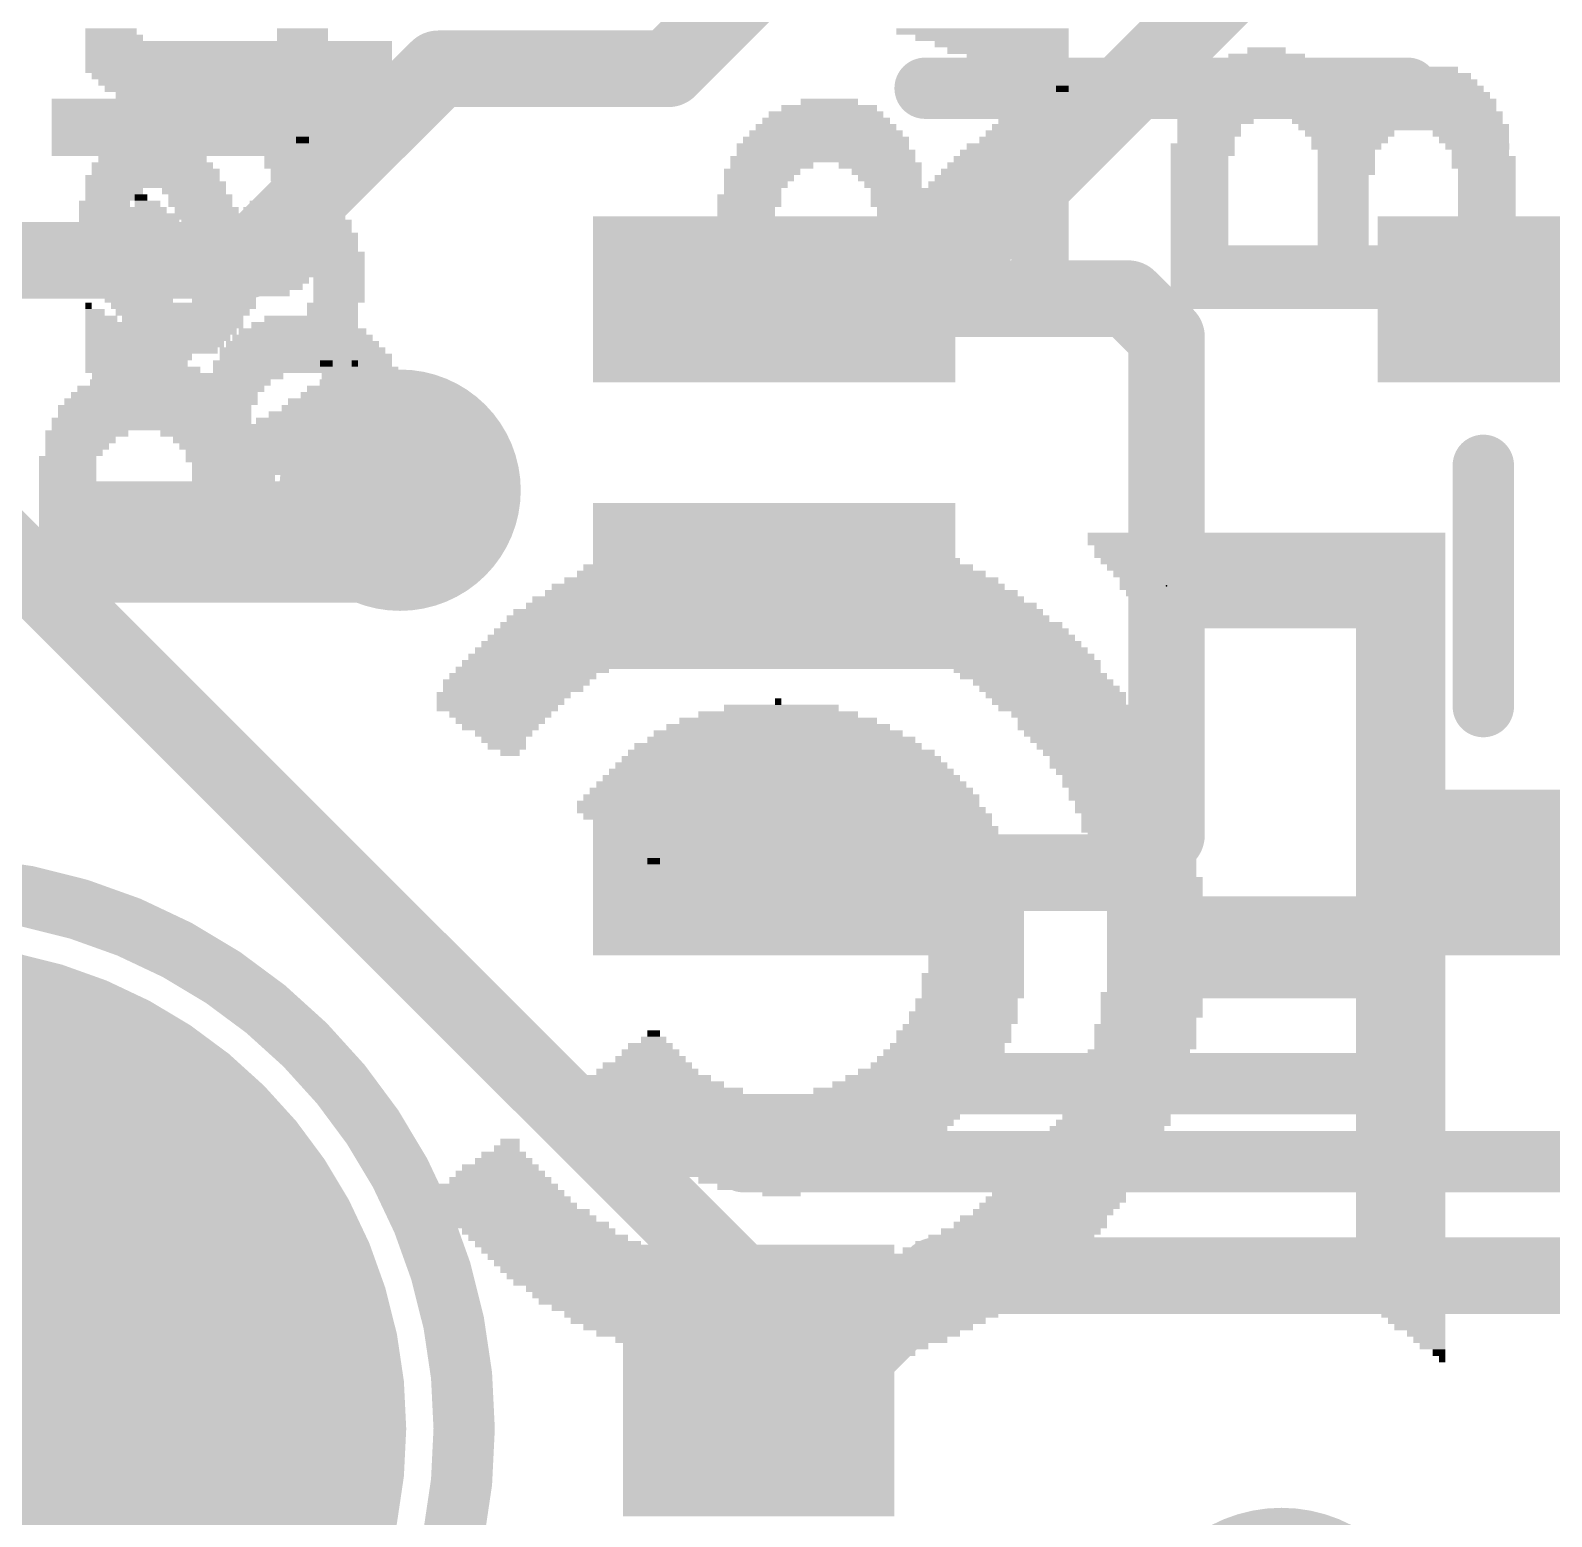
# Model space of a CAD drawing. Extents: x -13.8 to 7.7, y -19.4 to 21.7.
# Drawn here: x -5.35 to -0.31, y -10.45 to -5.52 of the extents above; entities that cross this region are included whole.
import ezdxf

# ---------------------------------------------------------------- set-up
doc = ezdxf.new("R2010")
doc.units = 0
for name, color, linetype in [('1', 12, 'CONTINUOUS'), ('17', 110, 'CONTINUOUS'), ('18', 110, 'CONTINUOUS'), ('200', 40, 'CONTINUOUS'), ('201', 6, 'CONTINUOUS'), ('21', 40, 'CONTINUOUS'), ('23', 53, 'CONTINUOUS')]:
    doc.layers.add(name, color=color, linetype=linetype)

# ---------------------------------------------------------------- blocks, each defined once
blk = doc.blocks.new('RECT')
blk.add_solid([(-0.5, -0.5), (0.5, -0.5), (-0.5, 0.5), (0.5, 0.5)])
blk = doc.blocks.new('PIE')
at = {"const_width": 0.5}
blk.add_lwpolyline([(0, -0.25, 1), (0, 0.25, 1), (0, -0.25)], format="xyb", dxfattribs=at)
blk = doc.blocks.new('ROUNDP')
at = {"const_width": 0.5}
blk.add_lwpolyline([(0, -0.25, 1), (0, 0.25, 1), (0, -0.25)], format="xyb", dxfattribs=at)
blk = doc.blocks.new('ROUNDV')
at = {"const_width": 0.5}
blk.add_lwpolyline([(0, -0.25, 1), (0, 0.25, 1), (0, -0.25)], format="xyb", dxfattribs=at)

msp = doc.modelspace()

# ---------------------------------------------------------------- linework, layer by layer
at = {"layer": '1', "const_width": 0.254}
for points in [[(-0.5215, -4.522), (-2.4155, -6.416)], [(-2.921, -5.334), (-3.2385, -5.6515)], [(-4.0005, -5.6515), (-4.6355, -6.2865)], [(-3.2385, -5.6515), (-4.0005, -5.6515)], [(-4.6355, -6.2865), (-6.2611, -6.2865)], [(-6.3246, -6.35), (-2.939, -9.7356)], [(-2.8851, -6.4135), (-2.8876, -6.416)], [(-2.4155, -6.416), (-2.8876, -6.416)], [(-1.7145, -6.4135), (-2.8851, -6.4135)], [(-1.5875, -6.5405), (-1.7145, -6.4135)], [(0.2565, -6.416), (-0.2874, -6.416)], [(-1.5875, -8.1915), (-1.5875, -6.5405)], [(-1.712, -8.316), (-1.5875, -8.1915)], [(-2.8876, -8.316), (-1.712, -8.316)], [(-2.3495, -9.652), (-2.6976, -10.0001)], [(0.8129, -9.652), (-2.3495, -9.652)], [(-2.939, -9.7356), (-2.939, -10.0001)], [(-2.6976, -10.0001), (-2.939, -10.0001)]]:
    msp.add_lwpolyline(points, dxfattribs=at)
at = {"layer": '1', "const_width": 0.127}
for points in [[(-4.0005, -5.588, 1), (-4.0005, -5.715)], [(-3.9556, -5.6964, 1), (-4.0454, -5.6066)], [(-3.2834, -5.6066, 1), (-3.1936, -5.6964)], [(-3.2385, -5.715, 1), (-3.2385, -5.588)], [(-4.6804, -6.2416, 1), (-4.5906, -6.3314)], [(-4.6355, -6.35, 1), (-4.6355, -6.223)], [(-2.8876, -6.3525, 1), (-2.8876, -6.4795)], [(-2.8851, -6.35, 1), (-2.8851, -6.477)], [(-2.8402, -6.4584, 1), (-2.93, -6.3686)], [(-2.4155, -6.4795, 1), (-2.4155, -6.3525)], [(-1.6696, -6.3686, 1), (-1.7594, -6.4584)], [(-1.7145, -6.477, 1), (-1.7145, -6.35)], [(-0.2874, -6.3525, 1), (-0.2874, -6.4795)], [(-2.9325, -6.3711, 1), (-2.8427, -6.4609)], [(-2.4604, -6.3711, 1), (-2.3706, -6.4609)], [(-1.524, -6.5405, 1), (-1.651, -6.5405)], [(-1.6324, -6.5854, 1), (-1.5426, -6.4956)], [(-1.5426, -8.2364, 1), (-1.6324, -8.1466)], [(-1.651, -8.1915, 1), (-1.524, -8.1915)], [(-2.8876, -8.2525, 1), (-2.8876, -8.3795)], [(-1.7569, -8.2711, 1), (-1.6671, -8.3609)], [(-1.712, -8.3795, 1), (-1.712, -8.2525)], [(-2.3495, -9.5885, 1), (-2.3495, -9.7155)], [(-2.3046, -9.6969, 1), (-2.3944, -9.6071)], [(-2.8755, -9.7356, 1), (-3.0025, -9.7356)], [(-2.9839, -9.7805, 1), (-2.8941, -9.6907)], [(-2.939, -9.9366, 1), (-2.939, -10.0636)], [(-2.6976, -10.0636, 1), (-2.6976, -9.9366)], [(-2.7425, -9.9552, 1), (-2.6527, -10.045)], [(-3.0025, -10.0001, 1), (-2.8755, -10.0001)]]:
    msp.add_lwpolyline(points, format="xyb", dxfattribs=at)
at = {"layer": '21', "const_width": 0.2032}
for points in [[(-0.7875, -5.716), (-2.3875, -5.716)], [(-0.5375, -6.966), (-0.5375, -7.766)], [(-0.7875, -9.016), (-2.3875, -9.016)], [(-2.989, -9.2747), (1.211, -9.2747)]]:
    msp.add_lwpolyline(points, dxfattribs=at)
at = {"layer": '21'}
for points, const_width in [([(-2.3875, -5.6652, 1), (-2.3875, -5.7668)], 0.1016), ([(-0.7875, -5.7668, 1), (-0.7875, -5.6652)], 0.1016), ([(-0.4867, -6.966, 1), (-0.5883, -6.966)], 0.1016), ([(-0.5883, -7.766, 1), (-0.4867, -7.766)], 0.1016), ([(-5.715, -11.96, 1), (-5.715, -8.36, 1), (-5.715, -11.96)], 0.2032), ([(-2.3875, -8.9652, 1), (-2.3875, -9.0668)], 0.1016), ([(-0.7875, -9.0668, 1), (-0.7875, -8.9652)], 0.1016), ([(-2.989, -9.2239, 1), (-2.989, -9.3255)], 0.1016)]:
    msp.add_lwpolyline(points, format="xyb", dxfattribs=dict(at, const_width=const_width))
at = {"layer": '23'}
msp.add_point((-1.5875, -7.366), dxfattribs=at)

# ---------------------------------------------------------------- block references
at = {"layer": '1', "xscale": 0.55, "yscale": 1.2, "rotation": 270}
for p in [(-2.8876, -6.416), (-0.2874, -6.416), (-2.8876, -7.366), (-2.8876, -8.316), (-0.2874, -8.316)]:
    msp.add_blockref('RECT', p, dxfattribs=at)
at = {"layer": '1', "xscale": 0.9, "yscale": 0.9}
msp.add_blockref('RECT', (-2.939, -10.0001), dxfattribs=at)
at = {"layer": '1'}
msp.add_blockref('PIE', (-1.2065, -10.922), dxfattribs=at)
at = {"layer": '17', "xscale": 3.216, "yscale": 3.216}
msp.add_blockref('ROUNDP', (-5.715, -10.16), dxfattribs=at)
msp.add_blockref('ROUNDP', (-5.715, -10.16), dxfattribs=at)
at = {"layer": '18', "xscale": 0.8001, "yscale": 0.8001}
msp.add_blockref('ROUNDV', (-4.1275, -7.0485), dxfattribs=at)
msp.add_blockref('ROUNDV', (-4.1275, -7.0485), dxfattribs=at)
at = {"layer": '200', "yscale": 0.0212}
for p, xscale in [((-4.9858, -5.5914), 0.1693), ((-4.3616, -5.5914), 0.1481), ((-4.9858, -5.6125), 0.1693), ((-4.9858, -5.6337), 0.1693), ((-4.9858, -5.6548), 0.1693), ((-4.3511, -5.6125), 0.1693), ((-4.3511, -5.6337), 0.1693), ((-4.3511, -5.6548), 0.1693), ((-4.9858, -5.676), 0.1693), ((-4.9858, -5.6971), 0.1693), ((-4.3299, -5.676), 0.1693), ((-4.3299, -5.6971), 0.1693), ((-4.9858, -5.7183), 0.1693), ((-4.9858, -5.7395), 0.1693), ((-4.3511, -5.7395), 0.2116), ((-4.3405, -5.7183), 0.1904), ((-4.7636, -5.7606), 1.0368), ((-4.7636, -5.7818), 1.0368), ((-4.7742, -5.8029), 1.0156), ((-4.7742, -5.8241), 1.0156), ((-4.7742, -5.8453), 1.0156), ((-4.7848, -5.8664), 0.9944), ((-4.7848, -5.8876), 0.9944), ((-4.7954, -5.9087), 0.9733), ((-4.8165, -5.9299), 0.931), ((-4.9858, -5.951), 0.1693), ((-4.9858, -5.9722), 0.1693), ((-4.9858, -5.9934), 0.1693), ((-4.9858, -6.0145), 0.1693), ((-4.9858, -6.078), 0.0423), ((-4.9646, -6.0991), 0.0846), ((-4.4886, -6.0991), 0.2751), ((-4.4886, -6.078), 0.1904), ((-4.9435, -6.1415), 0.1693), ((-4.9646, -6.1203), 0.127), ((-4.4886, -6.1415), 0.3597), ((-4.4886, -6.1203), 0.3174), ((-4.9752, -6.2049), 0.1904), ((-4.9541, -6.1626), 0.1904), ((-4.9541, -6.1838), 0.1904), ((-4.4886, -6.2049), 0.4443), ((-4.4886, -6.1626), 0.402), ((-4.4886, -6.1838), 0.402), ((-4.9858, -6.2473), 0.1693), ((-4.9752, -6.2261), 0.1904), ((-4.6155, -6.2473), 0.2327), ((-4.4886, -6.2261), 0.4443), ((-4.3616, -6.2473), 0.1904), ((-5.007, -6.3107), 0.1693), ((-4.9858, -6.2684), 0.1693), ((-4.9964, -6.2896), 0.1481), ((-4.6473, -6.2896), 0.2116), ((-4.6578, -6.3107), 0.1904), ((-4.6261, -6.2684), 0.2116), ((-4.3405, -6.2684), 0.1904), ((-4.3299, -6.2896), 0.1693), ((-4.3299, -6.3107), 0.1693), ((-5.007, -6.3319), 0.1693), ((-5.007, -6.353), 0.1693), ((-4.6684, -6.3319), 0.2116), ((-4.679, -6.353), 0.1904), ((-4.3299, -6.3319), 0.1693), ((-4.3299, -6.353), 0.1693), ((-4.9964, -6.3742), 0.1481), ((-4.9858, -6.3954), 0.1693), ((-4.7107, -6.3954), 0.2116), ((-4.6896, -6.3742), 0.2116), ((-4.3299, -6.3742), 0.1693), ((-4.3299, -6.3954), 0.1693), ((-4.8377, -6.4377), 0.4655), ((-4.8483, -6.4588), 0.4443), ((-4.9752, -6.4165), 0.1904), ((-4.7107, -6.4165), 0.2116), ((-4.3511, -6.4377), 0.1693), ((-4.3511, -6.4588), 0.1693), ((-4.3299, -6.4165), 0.1693), ((-4.8483, -6.48), 0.402), ((-4.8483, -6.5012), 0.402), ((-4.3722, -6.5012), 0.2116), ((-4.3616, -6.48), 0.1904), ((-4.8483, -6.5223), 0.3597), ((-4.8483, -6.5435), 0.3174), ((-4.3934, -6.5435), 0.2116), ((-4.3828, -6.5223), 0.1904), ((-4.8483, -6.5646), 0.2751), ((-4.8377, -6.5858), 0.2116), ((-4.8483, -6.6069), 0.0635), ((-4.404, -6.5646), 0.1904), ((-4.3934, -6.5858), 0.1693), ((-4.3828, -6.6069), 0.1058), ((-4.3722, -6.6281), 0.0423), ((-4.2982, -6.6493), 0.0635), ((-4.277, -6.6281), 0.0212), ((-4.9858, -6.7127), 0.4232), ((-4.9858, -6.6916), 0.3385), ((-4.9752, -6.6704), 0.2327), ((-4.3511, -6.7127), 0.1693), ((-4.3299, -6.6916), 0.127), ((-4.3087, -6.6704), 0.0846), ((-4.9858, -6.7551), 0.5078), ((-4.9858, -6.7339), 0.4655), ((-4.3828, -6.7551), 0.2327), ((-4.3616, -6.7339), 0.1904), ((-4.9858, -6.7762), 0.5501), ((-4.9858, -6.7974), 0.5501), ((-4.4145, -6.7974), 0.2962), ((-4.3934, -6.7762), 0.2539), ((-5.1657, -6.8608), 0.2751), ((-4.9858, -6.8185), 0.5924), ((-4.9752, -6.8397), 0.6136), ((-4.605, -6.8608), 0.6347), ((-4.4463, -6.8397), 0.3597), ((-4.4357, -6.8185), 0.3385), ((-5.1974, -6.9032), 0.2116), ((-5.1868, -6.882), 0.2327), ((-4.605, -6.882), 0.5501), ((-4.605, -6.9032), 0.5078), ((-5.2291, -6.9455), 0.1904), ((-5.2291, -6.9666), 0.1904), ((-5.208, -6.9243), 0.1904), ((-4.6155, -6.9243), 0.4443), ((-4.6367, -6.9455), 0.402), ((-4.6367, -6.9666), 0.3597), ((-5.2291, -6.9878), 0.1904), ((-5.2291, -7.009), 0.1904), ((-4.679, -7.009), 0.2751), ((-4.6578, -6.9878), 0.3174), ((-5.2291, -7.0301), 0.1904), ((-5.2397, -7.0513), 0.1693), ((-4.6896, -7.0301), 0.2539), ((-4.7107, -7.0513), 0.2116), ((-5.2397, -7.0724), 0.1693), ((-5.2397, -7.0936), 0.1693), ((-5.2397, -7.1147), 0.1693), ((-4.7213, -7.0724), 0.1904), ((-4.7213, -7.0936), 0.1904), ((-4.7213, -7.1147), 0.1904), ((-5.2397, -7.1359), 0.1693), ((-5.2397, -7.1571), 0.1693), ((-4.7213, -7.1359), 0.1904), ((-4.7213, -7.1571), 0.1904), ((-5.2397, -7.1782), 0.1693), ((-5.2397, -7.1994), 0.1693), ((-4.7213, -7.1782), 0.1904), ((-4.7213, -7.1994), 0.1904), ((-5.2397, -7.2205), 0.1693), ((-4.7954, -7.2417), 1.0579), ((-4.7954, -7.2629), 1.0579), ((-4.7213, -7.2205), 0.1904), ((-4.7954, -7.284), 1.0579), ((-4.7954, -7.3052), 1.0579), ((-4.7954, -7.3263), 1.0579), ((-4.7954, -7.3475), 1.0579), ((-4.7954, -7.3686), 1.0579), ((-4.7954, -7.3898), 1.0579), ((-4.7954, -7.411), 1.0579)]:
    msp.add_blockref('RECT', p, dxfattribs=dict(at, xscale=xscale))
at = {"layer": '201', "yscale": 0.0212, "rotation": 180}
for p, xscale in [((-5.0855, -5.5279), 0.1693), ((-5.0749, -5.549), 0.1904), ((-4.4507, -5.5279), 0.1693), ((-4.4507, -5.549), 0.1693), ((-2.1974, -5.5279), 0.5713), ((-2.1657, -5.549), 0.5078), ((-4.6623, -5.5702), 1.0156), ((-4.6623, -5.5914), 1.0156), ((-2.1339, -5.5702), 0.4443), ((-2.1128, -5.5914), 0.402), ((-1.2559, -5.5914), 0.127), ((-4.6623, -5.6125), 1.0156), ((-4.6623, -5.6337), 1.0156), ((-4.6623, -5.6548), 1.0156), ((-2.081, -5.6125), 0.3385), ((-2.0493, -5.6337), 0.2751), ((-2.0176, -5.6548), 0.2116), ((-1.2559, -5.6548), 0.3808), ((-1.2559, -5.6337), 0.3385), ((-1.2559, -5.6125), 0.2539), ((-0.7375, -5.6548), 0.2327), ((-4.6518, -5.676), 0.9944), ((-4.6412, -5.6971), 0.9733), ((-1.9964, -5.676), 0.1693), ((-1.9647, -5.6971), 0.1058), ((-1.2559, -5.6971), 0.4655), ((-1.2559, -5.676), 0.4232), ((-0.7375, -5.6971), 0.3597), ((-0.7375, -5.676), 0.3174), ((-4.6306, -5.7183), 0.9521), ((-4.6094, -5.7395), 0.9098), ((-1.9329, -5.7183), 0.0423), ((-1.2559, -5.7395), 0.5078), ((-1.2664, -5.7183), 0.4866), ((-0.7375, -5.7395), 0.4443), ((-0.7375, -5.7183), 0.402), ((-4.4507, -5.7606), 0.1693), ((-4.4507, -5.7818), 0.1693), ((-4.4507, -5.8029), 0.1693), ((-2.7158, -5.8029), 0.3808), ((-2.7052, -5.7818), 0.3174), ((-2.7052, -5.7606), 0.1904), ((-2.0176, -5.8029), 0.2116), ((-2.007, -5.7818), 0.1904), ((-1.404, -5.8029), 0.2962), ((-1.2664, -5.7606), 0.529), ((-1.0125, -5.7818), 1.0368), ((-0.8433, -5.8029), 0.7405), ((-0.7269, -5.7606), 0.4655), ((-4.4507, -5.8241), 0.1693), ((-2.7158, -5.8453), 0.4655), ((-2.7158, -5.8241), 0.4232), ((-2.0387, -5.8453), 0.2539), ((-2.0281, -5.8241), 0.2327), ((-1.4463, -5.8453), 0.2116), ((-1.4251, -5.8241), 0.2539), ((-0.8221, -5.8241), 0.6982), ((-0.801, -5.8453), 0.6982), ((-4.948, -5.9087), 0.2751), ((-4.9374, -5.8876), 0.2116), ((-4.4613, -5.9087), 0.1058), ((-4.4508, -5.8876), 0.0423), ((-2.7264, -5.9087), 0.5713), ((-2.7158, -5.8876), 0.5501), ((-2.7158, -5.8664), 0.5078), ((-2.081, -5.9087), 0.3385), ((-2.0599, -5.8876), 0.2962), ((-2.0493, -5.8664), 0.2751), ((-1.4674, -5.9087), 0.2116), ((-1.4463, -5.8664), 0.2116), ((-1.4569, -5.8876), 0.1904), ((-0.9808, -5.8664), 0.2962), ((-0.9808, -5.8876), 0.2539), ((-0.9914, -5.9087), 0.2327), ((-0.5788, -5.8664), 0.2539), ((-0.5682, -5.8876), 0.2327), ((-0.5576, -5.9087), 0.2116), ((-4.948, -5.951), 0.3597), ((-4.948, -5.9299), 0.3174), ((-4.4825, -5.951), 0.1904), ((-4.4719, -5.9299), 0.1269), ((-2.7264, -5.951), 0.6136), ((-2.7158, -5.9299), 0.5924), ((-2.1022, -5.951), 0.3808), ((-2.0916, -5.9299), 0.3597), ((-1.4674, -5.9299), 0.2116), ((-1.478, -5.951), 0.1904), ((-0.9914, -5.9299), 0.1904), ((-0.9914, -5.951), 0.1904), ((-0.5471, -5.9299), 0.1904), ((-0.5365, -5.951), 0.2116), ((-4.948, -5.9722), 0.402), ((-4.9374, -5.9934), 0.4232), ((-4.4825, -5.9722), 0.1904), ((-4.4719, -5.9934), 0.1693), ((-2.9274, -5.9934), 0.2539), ((-2.8956, -5.9722), 0.2751), ((-2.5359, -5.9722), 0.2751), ((-2.5148, -5.9934), 0.2327), ((-2.1233, -5.9934), 0.4232), ((-2.1128, -5.9722), 0.402), ((-1.478, -5.9722), 0.1904), ((-1.478, -5.9934), 0.1904), ((-0.9914, -5.9722), 0.1904), ((-0.9914, -5.9934), 0.1904), ((-0.5365, -5.9722), 0.2116), ((-0.5259, -5.9934), 0.1904), ((-4.948, -6.0145), 0.4443), ((-4.9374, -6.0357), 0.4655), ((-5.0749, -6.0568), 0.1904), ((-4.8104, -6.0568), 0.2116), ((-4.4613, -6.0145), 0.1904), ((-4.4507, -6.0357), 0.1693), ((-4.4507, -6.0568), 0.1693), ((-2.9379, -6.0145), 0.2327), ((-2.9485, -6.0357), 0.2116), ((-2.9591, -6.0568), 0.1904), ((-2.5042, -6.0145), 0.2116), ((-2.4936, -6.0357), 0.1904), ((-2.3455, -6.0568), 0.4443), ((-2.1445, -6.0357), 0.4655), ((-2.1339, -6.0145), 0.4443), ((-2.007, -6.0568), 0.1904), ((-1.478, -6.0145), 0.1904), ((-1.478, -6.0357), 0.1904), ((-1.478, -6.0568), 0.1904), ((-1.002, -6.0145), 0.1693), ((-1.002, -6.0357), 0.1693), ((-1.002, -6.0568), 0.1693), ((-0.5259, -6.0145), 0.1904), ((-0.5259, -6.0357), 0.1904), ((-0.5259, -6.0568), 0.1904), ((-5.1067, -6.0991), 0.1693), ((-5.0855, -6.078), 0.1693), ((-4.7893, -6.078), 0.2116), ((-4.7893, -6.0991), 0.2116), ((-4.4296, -6.078), 0.1693), ((-4.4296, -6.0991), 0.1693), ((-2.9697, -6.078), 0.2116), ((-2.9697, -6.0991), 0.2116), ((-2.3561, -6.078), 0.4232), ((-2.3667, -6.0991), 0.402), ((-2.007, -6.078), 0.1904), ((-2.007, -6.0991), 0.1904), ((-1.478, -6.078), 0.1904), ((-1.478, -6.0991), 0.1904), ((-1.002, -6.078), 0.1693), ((-1.002, -6.0991), 0.1693), ((-0.5259, -6.078), 0.1904), ((-0.5259, -6.0991), 0.1904), ((-5.1067, -6.1203), 0.1693), ((-5.1067, -6.1415), 0.1693), ((-4.7681, -6.1203), 0.2116), ((-4.7681, -6.1415), 0.2116), ((-4.4296, -6.1203), 0.1693), ((-4.4296, -6.1415), 0.1693), ((-2.9803, -6.1203), 0.1904), ((-2.9803, -6.1415), 0.1904), ((-2.3667, -6.1203), 0.3597), ((-2.3773, -6.1415), 0.3385), ((-2.007, -6.1203), 0.1904), ((-2.007, -6.1415), 0.1904), ((-1.478, -6.1203), 0.1904), ((-1.478, -6.1415), 0.1904), ((-1.002, -6.1203), 0.1693), ((-1.002, -6.1415), 0.1693), ((-0.5259, -6.1203), 0.1904), ((-0.5259, -6.1415), 0.1904), ((-5.1067, -6.1626), 0.1693), ((-5.1067, -6.1838), 0.1693), ((-5.1067, -6.2049), 0.1693), ((-4.747, -6.1626), 0.2116), ((-4.747, -6.1838), 0.2116), ((-4.7258, -6.2049), 0.2116), ((-4.4402, -6.2049), 0.1904), ((-4.4296, -6.1626), 0.1693), ((-4.4296, -6.1838), 0.1693), ((-2.9803, -6.1626), 0.1904), ((-2.9803, -6.1838), 0.1904), ((-2.9697, -6.2049), 0.2116), ((-2.3984, -6.1626), 0.2962), ((-2.409, -6.1838), 0.2751), ((-2.4196, -6.2049), 0.2539), ((-2.007, -6.1626), 0.1904), ((-2.007, -6.1838), 0.1904), ((-2.007, -6.2049), 0.1904), ((-1.478, -6.1626), 0.1904), ((-1.478, -6.1838), 0.1904), ((-1.478, -6.2049), 0.1904), ((-1.002, -6.1626), 0.1693), ((-1.002, -6.1838), 0.1693), ((-1.002, -6.2049), 0.1693), ((-0.5259, -6.1626), 0.1904), ((-0.5259, -6.1838), 0.1904), ((-0.5259, -6.2049), 0.1904), ((-5.0855, -6.2261), 0.1693), ((-5.0855, -6.2473), 0.1693), ((-4.7152, -6.2261), 0.2327), ((-4.5883, -6.2473), 0.4443), ((-4.4613, -6.2261), 0.1904), ((-2.9591, -6.2261), 0.1904), ((-2.9591, -6.2473), 0.1904), ((-2.4301, -6.2261), 0.2327), ((-2.4407, -6.2473), 0.2116), ((-2.007, -6.2261), 0.1904), ((-2.007, -6.2473), 0.1904), ((-1.002, -6.2473), 1.1425), ((-1.478, -6.2261), 0.1904), ((-1.002, -6.2261), 0.1693), ((-0.5259, -6.2261), 0.1904), ((-5.0749, -6.2684), 0.1904), ((-5.0749, -6.2896), 0.1904), ((-5.0538, -6.3107), 0.1904), ((-4.5883, -6.2684), 0.4443), ((-4.5883, -6.2896), 0.402), ((-4.5883, -6.3107), 0.402), ((-2.9485, -6.2684), 0.2116), ((-2.9485, -6.2896), 0.2116), ((-2.9379, -6.3107), 0.2327), ((-2.4513, -6.2684), 0.1904), ((-2.4407, -6.2896), 0.127), ((-2.007, -6.2684), 0.1904), ((-2.007, -6.2896), 0.1904), ((-2.007, -6.3107), 0.1904), ((-1.002, -6.2684), 1.1425), ((-1.002, -6.2896), 1.1425), ((-1.002, -6.3107), 1.1425), ((-5.0538, -6.3319), 0.1904), ((-5.0326, -6.353), 0.1904), ((-4.5883, -6.3319), 0.3597), ((-4.5883, -6.353), 0.3174), ((-2.9168, -6.3319), 0.2327), ((-2.9168, -6.353), 0.2327), ((-2.007, -6.3319), 0.1904), ((-2.007, -6.353), 0.1904), ((-1.002, -6.3319), 1.1425), ((-1.002, -6.353), 1.1425), ((-5.0326, -6.3742), 0.1904), ((-5.0326, -6.3954), 0.1481), ((-4.5883, -6.3742), 0.2751), ((-4.5989, -6.3954), 0.2116), ((-2.8956, -6.3742), 0.2327), ((-2.885, -6.3954), 0.2539), ((-2.007, -6.3742), 0.1904), ((-2.007, -6.3954), 0.1904), ((-1.002, -6.3742), 1.1425), ((-1.002, -6.3954), 1.1425), ((-5.1596, -6.4377), 0.0212), ((-5.1384, -6.4588), 0.0635), ((-5.0538, -6.4165), 0.1058), ((-5.0538, -6.4377), 0.0635), ((-2.885, -6.4165), 0.2116), ((-2.8956, -6.4377), 0.1904), ((-2.8956, -6.4588), 0.1481), ((-2.007, -6.4165), 0.1904), ((-2.007, -6.4377), 0.1904), ((-2.007, -6.4588), 0.1904), ((-1.002, -6.4165), 1.1425), ((-1.002, -6.4377), 1.1425), ((-5.1067, -6.5012), 0.127), ((-5.1172, -6.48), 0.1058), ((-4.4508, -6.5012), 0.3385), ((-4.4508, -6.48), 0.2539), ((-2.8956, -6.48), 0.1058), ((-2.8956, -6.5012), 0.0635), ((-5.0855, -6.5223), 0.1693), ((-5.0749, -6.5435), 0.1904), ((-4.4508, -6.5435), 0.4655), ((-4.4508, -6.5223), 0.4232), ((-5.0326, -6.5858), 0.2751), ((-5.0538, -6.5646), 0.2327), ((-5.022, -6.6069), 0.2962), ((-4.4508, -6.5858), 0.5501), ((-4.4402, -6.6069), 0.5713), ((-4.4508, -6.5646), 0.5078), ((-5.0009, -6.6281), 0.3385), ((-4.9797, -6.6493), 0.3808), ((-4.4508, -6.6281), 0.5924), ((-4.4402, -6.6493), 0.6136), ((-4.8316, -6.6704), 0.6347), ((-4.8316, -6.6916), 0.5501), ((-4.821, -6.7127), 0.4866), ((-4.2603, -6.6704), 0.2539), ((-4.2392, -6.6916), 0.2116), ((-4.2286, -6.7127), 0.1904), ((-4.821, -6.7339), 0.4443), ((-4.7999, -6.7551), 0.402), ((-4.218, -6.7339), 0.2116), ((-4.2074, -6.7551), 0.1904), ((-4.7893, -6.7762), 0.3385), ((-4.7787, -6.7974), 0.3174), ((-4.2074, -6.7762), 0.1904), ((-4.2074, -6.7974), 0.1904), ((-4.7575, -6.8185), 0.2751), ((-4.7364, -6.8397), 0.2327), ((-4.7258, -6.8608), 0.2116), ((-4.1969, -6.8185), 0.1693), ((-4.1969, -6.8397), 0.1693), ((-4.1969, -6.8608), 0.1693), ((-4.7152, -6.882), 0.1904), ((-4.7152, -6.9032), 0.1904), ((-4.1969, -6.882), 0.1693), ((-4.1969, -6.9032), 0.1693), ((-4.7152, -6.9243), 0.1904), ((-4.7152, -6.9455), 0.1904), ((-4.7152, -6.9666), 0.1904), ((-4.1969, -6.9243), 0.1693), ((-4.1969, -6.9455), 0.1693), ((-4.1969, -6.9666), 0.1693), ((-4.7152, -6.9878), 0.1904), ((-4.7152, -7.009), 0.1904), ((-4.1969, -6.9878), 0.1693), ((-4.1969, -7.009), 0.1693), ((-4.6412, -7.0301), 1.0579), ((-4.6412, -7.0513), 1.0579), ((-4.6412, -7.0724), 1.0579), ((-4.6412, -7.0936), 1.0579), ((-4.6412, -7.1147), 1.0579), ((-4.6412, -7.1359), 1.0579), ((-4.6412, -7.1571), 1.0579), ((-2.8745, -7.1571), 0.1904), ((-4.6412, -7.1782), 1.0579), ((-4.6412, -7.1994), 1.0579), ((-2.8639, -7.1994), 0.7194), ((-2.8745, -7.1782), 0.529), ((-1.2559, -7.1994), 1.1849), ((-4.6412, -7.2205), 1.0579), ((-2.8639, -7.2629), 1.1002), ((-2.8745, -7.2417), 0.9944), ((-2.8745, -7.2205), 0.8675), ((-1.2559, -7.2205), 1.1849), ((-1.2453, -7.2417), 1.1637), ((-1.2453, -7.2629), 1.1637), ((-2.8745, -7.3052), 1.2907), ((-2.8745, -7.284), 1.206), ((-1.2347, -7.284), 1.1425), ((-1.2241, -7.3052), 1.1214), ((-2.8745, -7.3686), 1.5022), ((-2.8639, -7.3475), 1.4388), ((-2.8639, -7.3263), 1.3541), ((-1.2135, -7.3263), 1.1002), ((-1.203, -7.3475), 1.0791), ((-1.203, -7.3686), 1.0791), ((-2.8745, -7.411), 1.6292), ((-2.8639, -7.3898), 1.5657), ((-1.1924, -7.3898), 1.0579), ((-1.1818, -7.411), 1.0368), ((-2.8745, -7.4533), 1.7561), ((-2.8639, -7.4321), 1.6927), ((-1.1712, -7.4321), 1.0156), ((-1.1607, -7.4533), 0.9944), ((-3.4775, -7.5167), 0.6771), ((-3.4246, -7.4956), 0.7405), ((-2.8745, -7.4744), 1.7984), ((-2.3138, -7.4956), 0.7617), ((-2.2503, -7.5167), 0.6771), ((-1.1607, -7.4744), 0.9944), ((-1.1501, -7.4956), 0.9733), ((-0.8115, -7.5167), 0.2962), ((-3.5621, -7.5591), 0.5924), ((-3.5304, -7.5379), 0.6136), ((-2.208, -7.5379), 0.6347), ((-2.1657, -7.5591), 0.5924), ((-0.8115, -7.5379), 0.2962), ((-0.8115, -7.5591), 0.2962), ((-3.6573, -7.6225), 0.529), ((-3.6362, -7.6014), 0.529), ((-3.6044, -7.5802), 0.5501), ((-2.1339, -7.5802), 0.5713), ((-2.1022, -7.6014), 0.5501), ((-2.0705, -7.6225), 0.529), ((-0.8115, -7.5802), 0.2962), ((-0.8115, -7.6014), 0.2962), ((-0.8115, -7.6225), 0.2962), ((-3.7208, -7.6649), 0.4866), ((-3.6891, -7.6437), 0.5078), ((-2.0493, -7.6437), 0.4866), ((-2.0281, -7.6649), 0.4866), ((-0.8115, -7.6437), 0.2962), ((-0.8115, -7.6649), 0.2962), ((-3.742, -7.686), 0.4866), ((-3.7525, -7.7072), 0.4655), ((-1.9964, -7.686), 0.4655), ((-1.9752, -7.7072), 0.4655), ((-0.8115, -7.686), 0.2962), ((-0.8115, -7.7072), 0.2962), ((-3.7843, -7.7283), 0.4443), ((-3.7948, -7.7495), 0.4232), ((-3.8054, -7.7706), 0.402), ((-2.8639, -7.7706), 0.3808), ((-2.8745, -7.7495), 0.0212), ((-1.9541, -7.7283), 0.4655), ((-1.9435, -7.7495), 0.4443), ((-1.9223, -7.7706), 0.4443), ((-0.8115, -7.7283), 0.2962), ((-0.8115, -7.7495), 0.2962), ((-0.8115, -7.7706), 0.2962), ((-3.7949, -7.7918), 0.3385), ((-3.7948, -7.813), 0.2962), ((-2.8745, -7.813), 0.6559), ((-2.8745, -7.7918), 0.529), ((-1.8906, -7.7918), 0.4232), ((-1.88, -7.813), 0.402), ((-0.8115, -7.7918), 0.2962), ((-0.8115, -7.813), 0.2962), ((-3.7948, -7.8341), 0.2539), ((-3.7843, -7.8553), 0.1904), ((-2.8745, -7.8553), 0.8252), ((-2.8745, -7.8341), 0.7405), ((-1.8695, -7.8341), 0.4232), ((-1.8483, -7.8553), 0.4232), ((-0.8115, -7.8341), 0.2962), ((-0.8115, -7.8553), 0.2962), ((-3.7843, -7.8764), 0.1481), ((-3.7737, -7.8976), 0.127), ((-3.7631, -7.9188), 0.0635), ((-2.8639, -7.9188), 1.0156), ((-2.8745, -7.8976), 0.9521), ((-2.8639, -7.8764), 0.8886), ((-1.8377, -7.8764), 0.402), ((-1.8166, -7.8976), 0.402), ((-1.806, -7.9188), 0.3809), ((-0.8115, -7.8764), 0.2962), ((-0.8115, -7.8976), 0.2962), ((-0.8115, -7.9188), 0.2962), ((-2.8639, -7.9611), 1.1002), ((-2.8639, -7.9399), 1.0579), ((-1.7848, -7.9399), 0.3808), ((-1.7848, -7.9611), 0.3808), ((-0.8115, -7.9399), 0.2962), ((-0.8115, -7.9611), 0.2962), ((-2.8639, -8.0245), 1.2272), ((-2.8639, -8.0034), 1.1849), ((-2.8639, -7.9822), 1.1425), ((-1.7637, -7.9822), 0.3808), ((-1.7531, -8.0034), 0.3597), ((-1.7531, -8.0245), 0.3597), ((-0.8115, -7.9822), 0.2962), ((-0.8115, -8.0034), 0.2962), ((-0.8115, -8.0245), 0.2962), ((-2.8639, -8.0669), 1.3118), ((-2.8639, -8.0457), 1.2695), ((-1.7319, -8.0457), 0.3597), ((-1.7319, -8.0669), 0.3597), ((-0.8115, -8.0457), 0.2962), ((-0.8115, -8.0669), 0.2962), ((-3.2553, -8.088), 0.5713), ((-3.2976, -8.1092), 0.4866), ((-2.483, -8.088), 0.5501), ((-2.4407, -8.1092), 0.5078), ((-1.7108, -8.088), 0.3597), ((-1.7108, -8.1092), 0.3597), ((-0.8115, -8.088), 0.2962), ((-0.8115, -8.1092), 0.2962), ((-3.3082, -8.1303), 0.4232), ((-3.2976, -8.1515), 0.3597), ((-3.3082, -8.1727), 0.2962), ((-2.409, -8.1303), 0.4866), ((-2.3878, -8.1515), 0.4443), ((-2.3667, -8.1727), 0.4443), ((-1.7002, -8.1303), 0.3385), ((-1.6896, -8.1515), 0.3597), ((-1.6896, -8.1727), 0.3597), ((-0.8115, -8.1303), 0.2962), ((-0.8115, -8.1515), 0.2962), ((-0.8115, -8.1727), 0.2962), ((-3.3082, -8.1938), 0.2539), ((-3.2976, -8.215), 0.1904), ((-2.3455, -8.1938), 0.402), ((-2.3244, -8.215), 0.402), ((-1.679, -8.1938), 0.3385), ((-1.679, -8.215), 0.3385), ((-0.8115, -8.1938), 0.2962), ((-0.8115, -8.215), 0.2962), ((-3.2976, -8.2361), 0.1481), ((-3.287, -8.2573), 0.0846), ((-2.3138, -8.2361), 0.3809), ((-2.2926, -8.2573), 0.3808), ((-1.6579, -8.2361), 0.3385), ((-1.6579, -8.2573), 0.3385), ((-0.8115, -8.2361), 0.2962), ((-0.8115, -8.2573), 0.2962), ((-3.287, -8.2784), 0.0423), ((-2.2926, -8.2784), 0.3808), ((-2.282, -8.2996), 0.3597), ((-2.2609, -8.3208), 0.3597), ((-1.6579, -8.2784), 0.3385), ((-1.6579, -8.2996), 0.3385), ((-1.6473, -8.3208), 0.3174), ((-0.8115, -8.2784), 0.2962), ((-0.8115, -8.2996), 0.2962), ((-0.8115, -8.3208), 0.2962), ((-2.2609, -8.3419), 0.3597), ((-2.2503, -8.3631), 0.3385), ((-1.6367, -8.3419), 0.3385), ((-1.6367, -8.3631), 0.3385), ((-0.8115, -8.3419), 0.2962), ((-0.8115, -8.3631), 0.2962), ((-2.2503, -8.3842), 0.3385), ((-2.2291, -8.4054), 0.3385), ((-2.2291, -8.4266), 0.3385), ((-1.6367, -8.3842), 0.3385), ((-1.2347, -8.4054), 1.1425), ((-1.2241, -8.4266), 1.1214), ((-0.8115, -8.3842), 0.2962), ((-2.2291, -8.4477), 0.3385), ((-2.2291, -8.4689), 0.3385), ((-1.2241, -8.4477), 1.1214), ((-1.2241, -8.4689), 1.1214), ((-2.2186, -8.49), 0.3174), ((-2.2186, -8.5112), 0.3174), ((-1.2241, -8.49), 1.1214), ((-1.2241, -8.5112), 1.1214), ((-2.2186, -8.5323), 0.3174), ((-2.2186, -8.5535), 0.3174), ((-2.2186, -8.5747), 0.3174), ((-1.2241, -8.5323), 1.1214), ((-1.2241, -8.5535), 1.1214), ((-1.2241, -8.5747), 1.1214), ((-2.2186, -8.5958), 0.3174), ((-2.2186, -8.617), 0.3174), ((-1.2241, -8.5958), 1.1214), ((-1.2241, -8.617), 1.1214), ((-2.2291, -8.6593), 0.3385), ((-2.2291, -8.6805), 0.3385), ((-2.2186, -8.6381), 0.3174), ((-1.2241, -8.6381), 1.1214), ((-1.2241, -8.6593), 1.1214), ((-1.2241, -8.6805), 1.1214), ((-2.2291, -8.7016), 0.3385), ((-2.2291, -8.7228), 0.3385), ((-1.2347, -8.7228), 1.1425), ((-1.2241, -8.7016), 1.1214), ((-2.2503, -8.7439), 0.3385), ((-2.2503, -8.7651), 0.3385), ((-1.6367, -8.7439), 0.3385), ((-1.6367, -8.7651), 0.3385), ((-0.8115, -8.7439), 0.2962), ((-0.8115, -8.7651), 0.2962), ((-2.282, -8.8286), 0.3597), ((-2.2609, -8.7862), 0.3597), ((-2.2609, -8.8074), 0.3597), ((-1.6579, -8.8286), 0.3385), ((-1.6367, -8.7862), 0.3385), ((-1.6473, -8.8074), 0.3174), ((-0.8115, -8.7862), 0.2962), ((-0.8115, -8.8074), 0.2962), ((-0.8115, -8.8286), 0.2962), ((-3.287, -8.8709), 0.0846), ((-3.287, -8.8497), 0.0423), ((-2.2926, -8.8497), 0.3808), ((-2.2926, -8.8709), 0.3808), ((-1.6579, -8.8497), 0.3385), ((-1.6579, -8.8709), 0.3385), ((-0.8115, -8.8497), 0.2962), ((-0.8115, -8.8709), 0.2962), ((-3.2976, -8.9132), 0.1904), ((-3.2976, -8.892), 0.1481), ((-2.3244, -8.9132), 0.402), ((-2.3138, -8.892), 0.3809), ((-1.679, -8.9132), 0.3385), ((-1.6579, -8.892), 0.3385), ((-0.8115, -8.892), 0.2962), ((-0.8115, -8.9132), 0.2962), ((-3.3082, -8.9767), 0.3385), ((-3.3082, -8.9555), 0.2962), ((-3.2976, -8.9343), 0.2327), ((-2.3878, -8.9767), 0.4443), ((-2.3561, -8.9555), 0.4232), ((-2.3455, -8.9343), 0.402), ((-1.6896, -8.9767), 0.3597), ((-1.679, -8.9343), 0.3385), ((-1.679, -8.9555), 0.3385), ((-0.8115, -8.9343), 0.2962), ((-0.8115, -8.9555), 0.2962), ((-0.8115, -8.9767), 0.2962), ((-3.2976, -9.019), 0.4866), ((-3.3082, -8.9978), 0.4232), ((-2.4407, -9.019), 0.5078), ((-2.409, -8.9978), 0.4866), ((-1.7108, -9.019), 0.3597), ((-1.7002, -8.9978), 0.3385), ((-0.8115, -8.9978), 0.2962), ((-0.8115, -9.019), 0.2962), ((-3.2659, -9.0401), 0.5501), ((-2.8639, -9.0613), 1.3118), ((-2.8639, -9.0825), 1.2695), ((-2.483, -9.0401), 0.5501), ((-1.7319, -9.0613), 0.3597), ((-1.7319, -9.0825), 0.3597), ((-1.7108, -9.0401), 0.3597), ((-0.8115, -9.0401), 0.2962), ((-0.8115, -9.0613), 0.2962), ((-0.8115, -9.0825), 0.2962), ((-2.8639, -9.1036), 1.2272), ((-2.8745, -9.1248), 1.206), ((-1.7531, -9.1248), 0.3597), ((-1.7425, -9.1036), 0.3808), ((-0.8115, -9.1036), 0.2962), ((-0.8115, -9.1248), 0.2962), ((-2.8745, -9.1459), 1.1637), ((-2.8639, -9.1671), 1.1002), ((-1.7848, -9.1671), 0.3808), ((-1.7637, -9.1459), 0.3808), ((-0.8115, -9.1459), 0.2962), ((-0.8115, -9.1671), 0.2962), ((-3.7737, -9.2306), 0.0846), ((-3.7631, -9.2094), 0.0635), ((-2.8639, -9.1882), 1.0579), ((-2.8639, -9.2094), 1.0156), ((-2.8745, -9.2306), 0.9521), ((-1.8166, -9.2306), 0.402), ((-1.806, -9.2094), 0.3809), ((-1.7848, -9.1882), 0.3808), ((-0.8115, -9.1882), 0.2962), ((-0.8115, -9.2094), 0.2962), ((-0.8115, -9.2306), 0.2962), ((-3.7843, -9.2729), 0.1904), ((-3.7843, -9.2517), 0.1481), ((-2.8639, -9.2517), 0.8886), ((-2.8745, -9.2729), 0.8252), ((-1.8483, -9.2729), 0.4232), ((-1.8377, -9.2517), 0.402), ((-0.8115, -9.2517), 0.2962), ((-0.8115, -9.2729), 0.2962), ((-3.7949, -9.3364), 0.3385), ((-3.7948, -9.3152), 0.2962), ((-3.7948, -9.294), 0.2539), ((-2.8745, -9.294), 0.7405), ((-2.8745, -9.3152), 0.6559), ((-2.8639, -9.3364), 0.5501), ((-1.8906, -9.3364), 0.4232), ((-1.88, -9.3152), 0.402), ((-1.8589, -9.294), 0.402), ((-0.8115, -9.294), 0.2962), ((-0.8115, -9.3152), 0.2962), ((-0.8115, -9.3364), 0.2962), ((-3.8054, -9.3575), 0.402), ((-3.7948, -9.3787), 0.4232), ((-2.8745, -9.3575), 0.402), ((-2.8639, -9.3787), 0.127), ((-1.9435, -9.3787), 0.4443), ((-1.9118, -9.3575), 0.4232), ((-0.8115, -9.3575), 0.2962), ((-0.8115, -9.3787), 0.2962), ((-3.7843, -9.3998), 0.4443), ((-3.7631, -9.421), 0.4443), ((-1.9752, -9.421), 0.4655), ((-1.9541, -9.3998), 0.4655), ((-0.8115, -9.3998), 0.2962), ((-0.8115, -9.421), 0.2962), ((-3.742, -9.4421), 0.4866), ((-3.7208, -9.4633), 0.4866), ((-3.6891, -9.4845), 0.5078), ((-2.0387, -9.4845), 0.5078), ((-2.0281, -9.4633), 0.4866), ((-1.9964, -9.4421), 0.4655), ((-0.8115, -9.4421), 0.2962), ((-0.8115, -9.4633), 0.2962), ((-0.8115, -9.4845), 0.2962), ((-3.6679, -9.5056), 0.5078), ((-3.6362, -9.5268), 0.529), ((-2.1022, -9.5268), 0.5501), ((-2.0705, -9.5056), 0.529), ((-0.8115, -9.5056), 0.2962), ((-0.8115, -9.5268), 0.2962), ((-3.6044, -9.5479), 0.5501), ((-3.5621, -9.5691), 0.5924), ((-2.1657, -9.5691), 0.5924), ((-2.1339, -9.5479), 0.5713), ((-0.8115, -9.5479), 0.2962), ((-0.8115, -9.5691), 0.2962), ((-3.5304, -9.5903), 0.6136), ((-3.4881, -9.6114), 0.6559), ((-3.4246, -9.6326), 0.7405), ((-2.3032, -9.6326), 0.7405), ((-2.2503, -9.6114), 0.6771), ((-2.208, -9.5903), 0.6347), ((-0.8115, -9.5903), 0.2962), ((-0.8115, -9.6114), 0.2962), ((-0.8115, -9.6326), 0.2962), ((-2.8745, -9.6537), 1.7984), ((-2.8745, -9.6749), 1.7561), ((-0.8115, -9.6537), 0.2962), ((-0.8115, -9.6749), 0.2962), ((-2.8639, -9.696), 1.6927), ((-2.8639, -9.7172), 1.6503), ((-2.8745, -9.7384), 1.5869), ((-0.8115, -9.696), 0.2962), ((-0.8115, -9.7172), 0.2962), ((-0.801, -9.7384), 0.2751), ((-2.8639, -9.7595), 1.5234), ((-2.8639, -9.7807), 1.4388), ((-0.7904, -9.7595), 0.2539), ((-0.7692, -9.7807), 0.2116), ((-2.8745, -9.8018), 1.3753), ((-2.8745, -9.823), 1.2907), ((-0.7586, -9.8018), 0.1904), ((-0.7481, -9.823), 0.1693), ((-2.8745, -9.8442), 1.206), ((-2.8639, -9.8653), 1.1002), ((-2.8745, -9.8865), 0.9944), ((-0.7269, -9.8442), 0.127), ((-0.7163, -9.8653), 0.1058), ((-0.7057, -9.8865), 0.0846), ((-2.8639, -9.9076), 0.8886), ((-2.8745, -9.9288), 0.7405), ((-0.6846, -9.9076), 0.0423), ((-0.674, -9.9288), 0.0212), ((-2.8639, -9.9499), 0.5501), ((-2.8745, -9.9711), 0.2327)]:
    msp.add_blockref('RECT', p, dxfattribs=dict(at, xscale=xscale))

doc.saveas('drawing.dxf')
